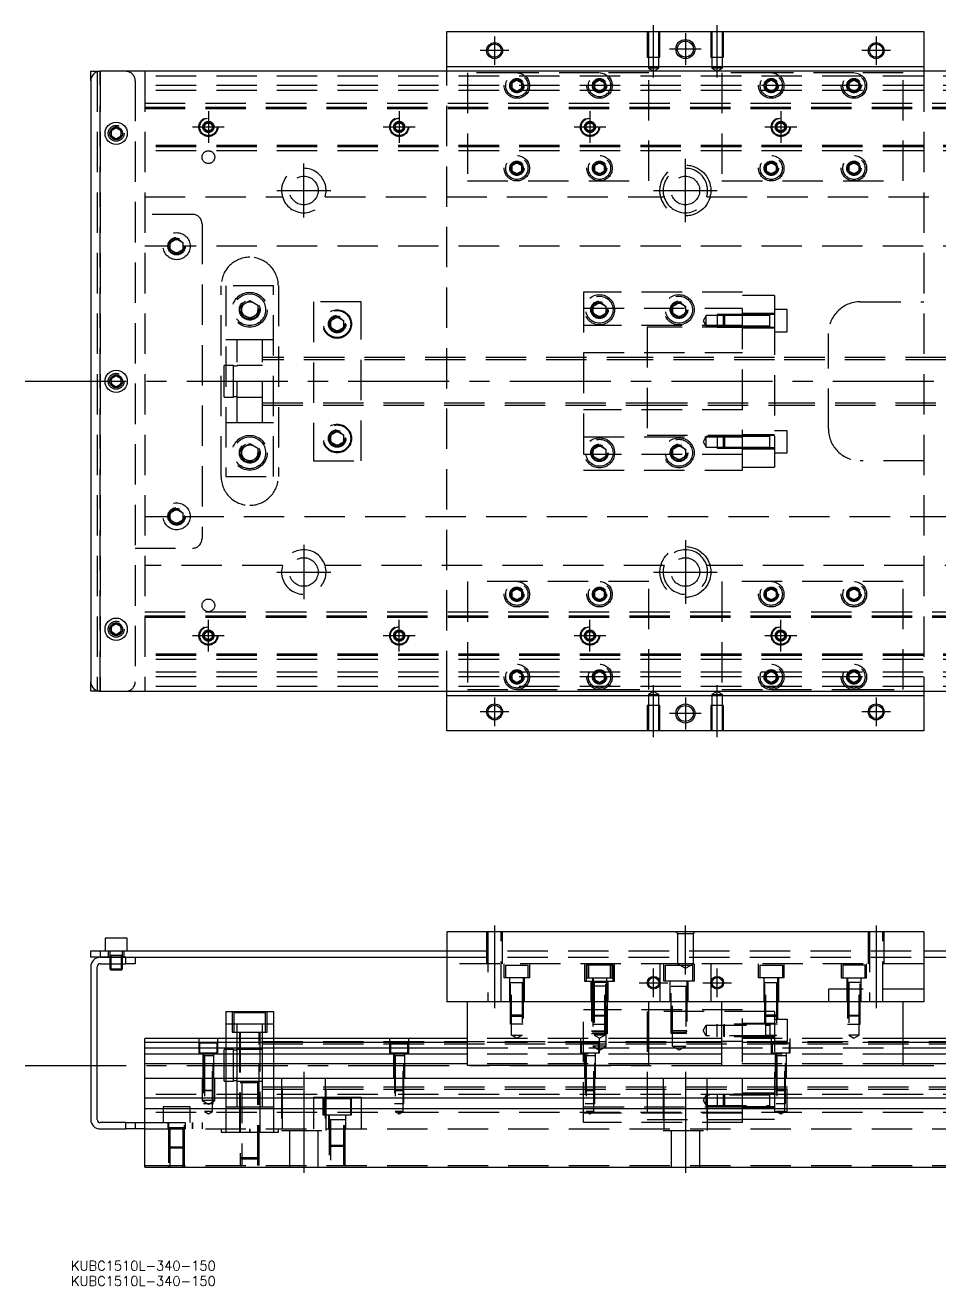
# Model space of a CAD drawing. Extents: x -21 to 543, y -285 to 112.
# Drawn here: x -20.6 to 267, y -284.5 to 112 of the extents above; entities that cross this region are included whole.
import ezdxf

# ---------------------------------------------------------------- set-up
doc = ezdxf.new("R2010")
doc.units = 0
doc.linetypes.add('CENTER', pattern=[50.8, 31.75, -6.35, 6.35, -6.35])
doc.linetypes.add('DASHED', pattern=[19.05, 12.7, -6.35])
doc.layers.get('0').update_dxf_attribs({"linetype": 'CONTINUOUS'})
doc.layers.add('CENTER', color=1, linetype='CENTER')
doc.styles.get("Standard").update_dxf_attribs({"font": 'txt.shx', "height": 3, "bigfont": 'bigfont.shx'})

# ---------------------------------------------------------------- blocks, each defined once
blk = doc.blocks.new('*U2')
at = {"color": 7, "linetype": 'CONTINUOUS'}
blk.add_text('KUBC1510L-340-150', height=3, dxfattribs=at).set_placement((-6.21, -279.72))
blk = doc.blocks.new('*U3')
at = {"color": 7, "linetype": 'CONTINUOUS'}
blk.add_text('KUBC1510L-340-150', height=3, dxfattribs=at).set_placement((-6.21, -284.53))

msp = doc.modelspace()

# ---------------------------------------------------------------- linework, layer by layer
at = {"color": 7, "linetype": 'CONTINUOUS'}
for p, q in [((112, 110), (262, 110)), ((112, 99), (112, 110)), ((262, 110), (262, 99)), ((0, 94.5), (0, 97.5)), ((0, 97.5), (3, 97.5)), ((371, 97.5), (3, 97.5)), ((112, 99), (262, 99)), ((112, 97.5), (112, 99)), ((262, 99), (262, 97.5)), ((0, 94.5), (0, -94.5)), ((6.5, 78.866026), (8, 79.73205)), ((8, 79.73205), (9.5, 78.866026)), ((6.5, 77.133974), (6.5, 78.866026)), ((8, 76.26795), (6.5, 77.133974)), ((9.5, 77.133974), (8, 76.26795)), ((9.5, 78.866026), (9.5, 77.133974)), ((6.5, 0.866026), (8, 1.73205)), ((6.5, -0.866026), (6.5, 0.866026)), ((8, 1.73205), (9.5, 0.866026)), ((9.5, 0.866026), (9.5, -0.866026)), ((8, -1.73205), (6.5, -0.866026)), ((9.5, -0.866026), (8, -1.73205)), ((6.5, -77.133974), (8, -76.26795)), ((6.5, -78.866026), (6.5, -77.133974)), ((8, -79.73205), (6.5, -78.866026)), ((8, -76.26795), (9.5, -77.133974)), ((9.5, -78.866026), (8, -79.73205)), ((9.5, -77.133974), (9.5, -78.866026)), ((0, -97.5), (0, -94.5)), ((3, -97.5), (0, -97.5)), ((3, -97.5), (371, -97.5)), ((112, -99), (112, -97.5)), ((112, -110), (112, -99)), ((262, -99), (112, -99)), ((262, -97.5), (262, -99)), ((262, -99), (262, -110)), ((262, -110), (112, -110)), ((112, -173.2), (112, -195.2)), ((262, -173.2), (112, -173.2)), ((262, -173.2), (262, -195.2)), ((11.5, -175.2), (4.5, -175.2)), ((4.5, -175.2), (4.5, -179.2)), ((11.5, -179.2), (11.5, -175.2)), ((0, -181.2), (0, -179.2)), ((0, -179.2), (3, -179.2)), ((3, -181.2), (0, -181.2)), ((3, -179.2), (3, -181.2)), ((3, -179.2), (112, -179.2)), ((3, -181.2), (11, -181.2)), ((11, -181.2), (3, -181.2)), ((11, -181.2), (112, -181.2)), ((11, -183.2), (11, -181.2)), ((14, -181.2), (14, -183.2)), ((262, -179.2), (371, -179.2)), ((262, -181.2), (363, -181.2)), ((0, -184.2), (0, -232.2)), ((2, -232.2), (2, -184.2)), ((3, -183.2), (11, -183.2)), ((6, -183.2), (6, -184.85)), ((6, -184.85), (10, -184.85)), ((6, -184.85), (6.35, -185.2)), ((6.35, -183.2), (6.35, -185.2)), ((9.65, -185.2), (6.35, -185.2)), ((9.65, -185.2), (9.65, -183.2)), ((9.65, -185.2), (10, -184.85)), ((10, -184.85), (10, -183.2)), ((14, -183.2), (11, -183.2)), ((42.5, -198.2), (57.5, -198.2)), ((42.5, -198.2), (42.5, -206.7)), ((57.5, -198.2), (57.5, -206.7)), ((262, -195.2), (112, -195.2)), ((118.5, -215.2), (118.5, -195.2)), ((175.5, -215.2), (175.5, -195.2)), ((198.5, -215.2), (198.5, -195.2)), ((255.5, -215.2), (255.5, -195.2)), ((118.5, -206.7), (17, -206.7)), ((17, -247.2), (17, -206.7)), ((118.5, -207.952272), (17, -207.952272)), ((17, -209.72668), (118.5, -209.72668)), ((198.5, -206.7), (175.5, -206.7)), ((198.5, -207.952272), (175.5, -207.952272)), ((175.5, -209.72668), (198.5, -209.72668)), ((357, -206.7), (255.5, -206.7)), ((357, -207.952272), (255.5, -207.952272)), ((255.5, -209.72668), (357, -209.72668)), ((118.5, -211.623076), (17, -211.623076)), ((198.5, -211.623076), (175.5, -211.623076)), ((357, -211.623076), (255.5, -211.623076)), ((118.5, -214.677372), (17, -214.677372)), ((175.5, -215.2), (118.5, -215.2)), ((198.5, -214.677372), (175.5, -214.677372)), ((198.5, -215.2), (255.5, -215.2)), ((357, -214.677372), (255.5, -214.677372)), ((17, -219.2), (357, -219.2)), ((53.000006, -220.7), (46.999994, -220.7)), ((53.000006, -220.7), (46.999994, -220.7)), ((357, -225.5), (17, -225.5)), ((357, -228.9), (17, -228.9)), ((11, -233.2), (3, -233.2)), ((11, -235.2), (11, -233.2)), ((11, -233.2), (14, -233.2)), ((14, -233.2), (14, -235.2)), ((14, -233.2), (17, -233.2)), ((3, -235.2), (11, -235.2)), ((14, -235.2), (11, -235.2)), ((17, -235.2), (14, -235.2)), ((17, -247.2), (357, -247.2))]:
    msp.add_line(p, q, dxfattribs=at)
at = {"color": 3, "linetype": 'DASHED'}
for p, q in [((175.000006, 110), (175.000006, 102)), ((175.35, 110), (175.35, 102)), ((178.65, 102), (178.65, 110)), ((178.999994, 102), (178.999994, 110)), ((195.000006, 110), (195.000006, 102)), ((195.35, 110), (195.35, 102)), ((198.65, 102), (198.65, 110)), ((198.999994, 102), (198.999994, 110)), ((175.000006, 102), (178.999994, 102)), ((175.35, 102), (175.35, 98.5)), ((178.65, 98.5), (178.65, 102)), ((195.000006, 102), (198.999994, 102)), ((195.35, 102), (195.35, 98.5)), ((198.65, 98.5), (198.65, 102)), ((2, 97.5), (2, -97.5)), ((3, 97.5), (3, -97.5)), ((3, -97.5), (3, 97.5)), ((3, -97.5), (3, 97.5)), ((3, 97.5), (3, -97.5)), ((17, 97.5), (17, -97.5)), ((357, 96), (17, 96)), ((112, -97.5), (112, 97.5)), ((134, 97), (118.5, 97)), ((118.5, 97), (118.5, 63)), ((160, 97), (134, 97)), ((175.5, 97), (160, 97)), ((177, 98.5), (175.35, 98.5)), ((175.35, 98.5), (177, 97.547372)), ((175.5, 63), (175.5, 97)), ((178.65, 98.5), (177, 98.5)), ((177, 97.547372), (178.65, 98.5)), ((197, 98.5), (195.35, 98.5)), ((195.35, 98.5), (197, 97.547372)), ((198.65, 98.5), (197, 98.5)), ((197, 97.547372), (198.65, 98.5)), ((214, 97), (198.5, 97)), ((198.5, 97), (198.5, 63)), ((240, 97), (214, 97)), ((255.5, 97), (240, 97)), ((255.5, 63), (255.5, 97)), ((262, 97.5), (262, -97.5)), ((14, 94.5), (14, -94.5)), ((357, 93), (17, 93)), ((357, 91.5), (17, 91.5)), ((132.5, 93.866026), (134, 94.73205)), ((132.5, 92.133974), (132.5, 93.866026)), ((134, 91.26795), (132.5, 92.133974)), ((134, 94.73205), (135.5, 93.866026)), ((135.5, 92.133974), (134, 91.26795)), ((135.5, 93.866026), (135.5, 92.133974)), ((135.973226, 93.326156), (136, 93)), ((158.5, 93.866026), (160, 94.73205)), ((158.5, 92.133974), (158.5, 93.866026)), ((160, 91.26795), (158.5, 92.133974)), ((160, 94.73205), (161.5, 93.866026)), ((161.5, 92.133974), (160, 91.26795)), ((161.5, 93.866026), (161.5, 92.133974)), ((161.973226, 93.326156), (162, 93)), ((212.5, 93.866026), (214, 94.73205)), ((212.5, 92.133974), (212.5, 93.866026)), ((214, 91.26795), (212.5, 92.133974)), ((214, 94.73205), (215.5, 93.866026)), ((215.5, 92.133974), (214, 91.26795)), ((215.5, 93.866026), (215.5, 92.133974)), ((215.973226, 93.326156), (216, 93)), ((238, 93), (238.030168, 93.346066)), ((238.5, 93.866026), (240, 94.73205)), ((238.5, 92.133974), (238.5, 93.866026)), ((240, 91.26795), (238.5, 92.133974)), ((240, 94.73205), (241.5, 93.866026)), ((241.5, 92.133974), (240, 91.26795)), ((241.5, 93.866026), (241.5, 92.133974)), ((17, 87.5), (357, 87.5)), ((17, 86.247728), (357, 86.247728)), ((17, 86.1147), (357, 86.1147)), ((17, 86.1), (357, 86.1)), ((17, 85.8), (357, 85.8)), ((35.5, 80), (35.516134, 80.21941)), ((35.75, 80.721688), (37, 81.443376)), ((35.75, 79.278312), (35.75, 80.721688)), ((37, 81.443376), (38.25, 80.721688)), ((38.25, 80.721688), (38.25, 79.278312)), ((95.5, 80), (95.516134, 80.21941)), ((95.75, 80.721688), (97, 81.443376)), ((95.75, 79.278312), (95.75, 80.721688)), ((97, 81.443376), (98.25, 80.721688)), ((98.25, 80.721688), (98.25, 79.278312)), ((155.5, 80), (155.516134, 80.21941)), ((155.75, 80.721688), (157, 81.443376)), ((155.75, 79.278312), (155.75, 80.721688)), ((157, 81.443376), (158.25, 80.721688)), ((158.25, 80.721688), (158.25, 79.278312)), ((215.5, 80), (215.52041, 80.24661)), ((215.75, 80.721688), (217, 81.443376)), ((215.75, 79.278312), (215.75, 80.721688)), ((217, 81.443376), (218.25, 80.721688)), ((218.25, 80.721688), (218.25, 79.278312)), ((6, 78), (6.030168, 78.346066)), ((37, 78.556624), (35.75, 79.278312)), ((38.25, 79.278312), (37, 78.556624)), ((97, 78.556624), (95.75, 79.278312)), ((98.25, 79.278312), (97, 78.556624)), ((157, 78.556624), (155.75, 79.278312)), ((158.25, 79.278312), (157, 78.556624)), ((217, 78.556624), (215.75, 79.278312)), ((218.25, 79.278312), (217, 78.556624)), ((357, 74.2), (17, 74.2)), ((357, 73.9), (17, 73.9)), ((357, 73.8853), (17, 73.8853)), ((357, 73.752272), (17, 73.752272)), ((357, 72.5), (17, 72.5)), ((132.5, 67.866026), (134, 68.73205)), ((132.5, 66.133974), (132.5, 67.866026)), ((134, 68.73205), (135.5, 67.866026)), ((135.5, 67.866026), (135.5, 66.133974)), ((158.5, 67.866026), (160, 68.73205)), ((158.5, 66.133974), (158.5, 67.866026)), ((160, 68.73205), (161.5, 67.866026)), ((161.5, 67.866026), (161.5, 66.133974)), ((212.5, 67.866026), (214, 68.73205)), ((212.5, 66.133974), (212.5, 67.866026)), ((214, 68.73205), (215.5, 67.866026)), ((215.5, 67.866026), (215.5, 66.133974)), ((238.5, 67.866026), (240, 68.73205)), ((238.5, 66.133974), (238.5, 67.866026)), ((240, 68.73205), (241.5, 67.866026)), ((241.5, 67.866026), (241.5, 66.133974)), ((132, 67), (132.030168, 67.346066)), ((134, 65.26795), (132.5, 66.133974)), ((135.5, 66.133974), (134, 65.26795)), ((158, 67), (158.023172, 67.30356)), ((160, 65.26795), (158.5, 66.133974)), ((161.5, 66.133974), (160, 65.26795)), ((214, 65.26795), (212.5, 66.133974)), ((215.5, 66.133974), (214, 65.26795)), ((215.973226, 67.326156), (216, 67)), ((238, 67), (238.030168, 67.346066)), ((240, 65.26795), (238.5, 66.133974)), ((241.5, 66.133974), (240, 65.26795)), ((118.5, 63), (175.5, 63)), ((198.5, 63), (255.5, 63)), ((17, 58), (60.291796, 58)), ((73.708204, 58), (180.291796, 58)), ((193.708204, 58), (300.291796, 58)), ((32, 52.5), (14, 52.5)), ((35, 49.5), (35, -49.5)), ((25, 43.6547), (27, 44.809402)), ((25, 41.3453), (25, 43.6547)), ((27, 44.809402), (29, 43.6547)), ((29, 43.6547), (29, 41.3453)), ((24.9, 42.5), (17, 42.5)), ((24.5, 42.5), (24.534018, 42.911016)), ((27, 40.190598), (25, 41.3453)), ((29, 41.3453), (27, 40.190598)), ((357, 42.5), (29.1, 42.5)), ((41, -30), (41, 30)), ((42.5, 30), (42.5, -30)), ((57.5, 30), (42.5, 30)), ((57.5, -30), (57.5, 30)), ((59, 30), (59, -30)), ((155, 28), (155, -28)), ((205, 28), (155, 28)), ((205, -28), (205, 28)), ((47.5, 23.943376), (50, 25.386752)), ((47.5, 21.056624), (47.5, 23.943376)), ((50, 25.386752), (52.5, 23.943376)), ((52.5, 23.943376), (52.5, 21.056624)), ((85, 25), (70, 25)), ((70, 25), (70, -25)), ((85, -25), (85, 25)), ((158, 23.6547), (160, 24.809402)), ((160, 24.809402), (162, 23.6547)), ((183, 23.6547), (185, 24.809402)), ((185, 24.809402), (187, 23.6547)), ((215, 27), (205, 27)), ((215, 27), (215, 20.976176)), ((242, 25), (262, 25)), ((50, 19.613248), (47.5, 21.056624)), ((52.5, 21.056624), (50, 19.613248)), ((52.977798, 22.864306), (53, 22.5)), ((75.5, 19.1547), (77.5, 20.309402)), ((77.5, 20.309402), (79.5, 19.1547)), ((155, 23), (205, 23)), ((158, 21.3453), (158, 23.6547)), ((160, 20.190598), (158, 21.3453)), ((162, 21.3453), (160, 20.190598)), ((162, 23.6547), (162, 21.3453)), ((162.483582, 22.786038), (162.5, 22.5)), ((182.5, 22.5), (182.52689, 22.865682)), ((183, 21.3453), (183, 23.6547)), ((185, 20.190598), (183, 21.3453)), ((187, 21.3453), (185, 20.190598)), ((187, 23.6547), (187, 21.3453)), ((193.5, 20.702558), (192.547372, 19.052558)), ((193.5, 17.402558), (193.5, 20.702558)), ((197, 20.702558), (193.5, 20.702558)), ((197, 21.052554), (197, 17.052564)), ((199.35, 21.052554), (197, 21.052554)), ((199, 20.702558), (197, 20.702558)), ((199.35, 21.052558), (199, 20.702558)), ((199, 17.402558), (199, 20.702558)), ((205, 20.702558), (199, 20.702558)), ((205, 20.702558), (199, 20.702558)), ((199.35, 21.052558), (199.35, 17.052558)), ((205, 21.052556), (199.35, 21.052558)), ((205, 21.052554), (199.35, 21.052554)), ((215, 21.302558), (205, 21.302558)), ((213.605, 21.052558), (205, 21.052556)), ((215, 20.976176), (205, 20.976176)), ((213.6, 20.702558), (205, 20.702558)), ((215, 21.052558), (213.595, 21.052558)), ((213.6, 17.05324), (213.6, 21.052564)), ((213.6, 20.836098), (213.6, 21.052558)), ((213.6, 21.052558), (213.6, 20.835892)), ((219, 22.552558), (215, 22.552558)), ((215, 20.976176), (215, -20.976176)), ((219, 15.552558), (219, 22.552558)), ((75.5, 16.8453), (75.5, 19.1547)), ((77.5, 15.690598), (75.5, 16.8453)), ((79.5, 16.8453), (77.5, 15.690598)), ((79.5, 19.1547), (79.5, 16.8453)), ((79.983582, 18.286038), (80, 18)), ((205, 17.5), (155, 17.5)), ((175, 17), (175, -17)), ((205, 17), (175, 17)), ((192.547372, 19.052558), (193.5, 17.402558)), ((193.5, 17.402558), (197, 17.402558)), ((197, 17.402558), (199, 17.402558)), ((197, 17.052564), (199.35, 17.052564)), ((199, 17.402558), (205, 17.402558)), ((199, 17.402558), (199.35, 17.052558)), ((199, 17.402558), (205, 17.402558)), ((199.35, 17.052564), (205, 17.052564)), ((199.35, 17.052558), (205, 17.052562)), ((205, 17.402558), (213.6, 17.402558)), ((205, 17.052562), (213.605, 17.052558)), ((205, 16.802558), (215, 16.802558)), ((213.595, 17.052558), (215, 17.052558)), ((213.6, 17.269268), (213.6, 17.052558)), ((213.6, 17.052558), (213.6, 17.26902)), ((213.6, 17.052554), (213.6, 17.05324)), ((46, 13), (42.5, 13)), ((46, -13), (46, 13)), ((54, 13), (46, 13)), ((54, 13), (46, 13)), ((54, -13), (54, 13)), ((57.5, 13), (54, 13)), ((215, 15.552558), (219, 15.552558)), ((232, -15), (232, 15)), ((155, 9), (205, 9)), ((42, -5), (42, 5)), ((44.85, 5), (42, 5)), ((44.85, -5), (44.85, 5)), ((46, 4.8), (44.85, 4.8)), ((54, 5), (46, 5)), ((54, 5), (46, 5)), ((175, 7.5), (54, 7.5)), ((175, 6.75), (54, 6.75)), ((215, 7.5), (175, 7.5)), ((215, 7.499994), (175, 7.499994)), ((215, 6.75), (175, 6.75)), ((215, 6.75), (175, 6.75)), ((307.005, 7.5), (215, 7.5)), ((307, 6.75), (215, 6.75)), ((9.973226, 0.326156), (10, 0)), ((42, -5), (44.85, -5)), ((44.85, -4.8), (46, -4.8)), ((46, -5), (54, -5)), ((46, -5), (54, -5)), ((54, -6.75), (175, -6.75)), ((54, -7.5), (175, -7.5)), ((175, -6.75), (215, -6.75)), ((175, -6.75), (215, -6.75)), ((175, -7.499994), (215, -7.499994)), ((175, -7.5), (215, -7.5)), ((215, -6.75), (307, -6.75)), ((215, -7.5), (307.005, -7.5)), ((205, -9), (155, -9)), ((42.5, -13), (46, -13)), ((46, -13), (54, -13)), ((46, -13), (54, -13)), ((54, -13), (57.5, -13)), ((75.5, -16.8453), (77.5, -15.690598)), ((77.5, -15.690598), (79.5, -16.8453)), ((219, -15.552558), (215, -15.552558)), ((219, -22.552558), (219, -15.552558)), ((47.5, -21.056624), (50, -19.613248)), ((50, -19.613248), (52.5, -21.056624)), ((75.5, -19.1547), (75.5, -16.8453)), ((77.5, -20.309402), (75.5, -19.1547)), ((79.5, -19.1547), (77.5, -20.309402)), ((79.5, -16.8453), (79.5, -19.1547)), ((79.983582, -17.713962), (80, -18)), ((155, -17.5), (205, -17.5)), ((175, -17), (205, -17)), ((193.5, -17.402558), (192.547372, -19.052558)), ((192.547372, -19.052558), (193.5, -20.702558)), ((193.5, -20.702558), (193.5, -17.402558)), ((197, -17.402558), (193.5, -17.402558)), ((197, -17.052564), (197, -21.052554)), ((199.35, -17.052564), (197, -17.052564)), ((199, -17.402558), (197, -17.402558)), ((199.35, -17.052558), (199, -17.402558)), ((199, -20.702558), (199, -17.402558)), ((205, -17.402558), (199, -17.402558)), ((205, -17.402558), (199, -17.402558)), ((199.35, -17.052558), (199.35, -21.052558)), ((205, -17.052562), (199.35, -17.052558)), ((205, -17.052564), (199.35, -17.052564)), ((215, -16.802558), (205, -16.802558)), ((213.605, -17.052558), (205, -17.052562)), ((213.6, -17.402558), (205, -17.402558)), ((215, -17.052558), (213.595, -17.052558)), ((213.6, -21.051878), (213.6, -17.052554)), ((213.6, -17.26902), (213.6, -17.052558)), ((213.6, -17.052558), (213.6, -17.269226)), ((213.6, -20.836098), (213.6, -17.26902)), ((47.5, -23.943376), (47.5, -21.056624)), ((52.5, -21.056624), (52.5, -23.943376)), ((52.977798, -22.135694), (53, -22.5)), ((205, -23), (155, -23)), ((157.5, -22.5), (157.534018, -22.088984)), ((158, -21.3453), (160, -20.190598)), ((158, -23.6547), (158, -21.3453)), ((160, -24.809402), (158, -23.6547)), ((160, -20.190598), (162, -21.3453)), ((162, -23.6547), (160, -24.809402)), ((162, -21.3453), (162, -23.6547)), ((182.5, -22.5), (182.52689, -22.134318)), ((183, -21.3453), (185, -20.190598)), ((183, -23.6547), (183, -21.3453)), ((185, -24.809402), (183, -23.6547)), ((185, -20.190598), (187, -21.3453)), ((187, -23.6547), (185, -24.809402)), ((187, -21.3453), (187, -23.6547)), ((193.5, -20.702558), (197, -20.702558)), ((197, -20.702558), (199, -20.702558)), ((197, -21.052554), (199.35, -21.052554)), ((199, -20.702558), (205, -20.702558)), ((199, -20.702558), (199.35, -21.052558)), ((199, -20.702558), (205, -20.702558)), ((199.35, -21.052554), (205, -21.052554)), ((199.35, -21.052558), (205, -21.052556)), ((205, -20.702558), (213.6, -20.702558)), ((215, -20.976176), (205, -20.976176)), ((205, -21.052556), (213.605, -21.052558)), ((205, -21.302558), (215, -21.302558)), ((213.595, -21.052558), (215, -21.052558)), ((213.6, -20.83585), (213.6, -21.052558)), ((213.6, -21.052558), (213.6, -20.836098)), ((213.6, -21.052564), (213.6, -21.051878)), ((215, -20.976176), (215, -27)), ((215, -22.552558), (219, -22.552558)), ((50, -25.386752), (47.5, -23.943376)), ((52.5, -23.943376), (50, -25.386752)), ((70, -25), (85, -25)), ((205, -27), (215, -27)), ((262, -25), (242, -25)), ((42.5, -30), (57.5, -30)), ((155, -28), (205, -28)), ((17, -42.5), (24.9, -42.5)), ((25, -41.3453), (27, -40.190598)), ((25, -43.6547), (25, -41.3453)), ((27, -40.190598), (29, -41.3453)), ((29, -41.3453), (29, -43.6547)), ((29.1, -42.5), (357, -42.5)), ((29.483582, -42.213962), (29.5, -42.5)), ((27, -44.809402), (25, -43.6547)), ((29, -43.6547), (27, -44.809402)), ((14, -52.5), (32, -52.5)), ((60.291796, -58), (17, -58)), ((180.291796, -58), (73.708204, -58)), ((300.291796, -58), (193.708204, -58)), ((118.5, -63), (118.5, -97)), ((175.5, -63), (118.5, -63)), ((175.5, -97), (175.5, -63)), ((255.5, -63), (198.5, -63)), ((198.5, -63), (198.5, -97)), ((255.5, -97), (255.5, -63)), ((132, -67), (132.030168, -66.653934)), ((132.5, -66.133974), (134, -65.26795)), ((132.5, -67.866026), (132.5, -66.133974)), ((134, -65.26795), (135.5, -66.133974)), ((135.5, -66.133974), (135.5, -67.866026)), ((158, -67), (158.023172, -66.69644)), ((158.5, -66.133974), (160, -65.26795)), ((158.5, -67.866026), (158.5, -66.133974)), ((160, -65.26795), (161.5, -66.133974)), ((161.5, -66.133974), (161.5, -67.866026)), ((212, -67), (212.023172, -66.69644)), ((212.5, -66.133974), (214, -65.26795)), ((212.5, -67.866026), (212.5, -66.133974)), ((214, -65.26795), (215.5, -66.133974)), ((215.5, -66.133974), (215.5, -67.866026)), ((238.5, -66.133974), (240, -65.26795)), ((238.5, -67.866026), (238.5, -66.133974)), ((240, -65.26795), (241.5, -66.133974)), ((241.5, -66.133974), (241.5, -67.866026)), ((241.973226, -66.673844), (242, -67)), ((134, -68.73205), (132.5, -67.866026)), ((135.5, -67.866026), (134, -68.73205)), ((160, -68.73205), (158.5, -67.866026)), ((161.5, -67.866026), (160, -68.73205)), ((214, -68.73205), (212.5, -67.866026)), ((215.5, -67.866026), (214, -68.73205)), ((240, -68.73205), (238.5, -67.866026)), ((241.5, -67.866026), (240, -68.73205)), ((17, -72.5), (357, -72.5)), ((17, -73.752272), (357, -73.752272)), ((17, -73.8853), (357, -73.8853)), ((17, -73.9), (357, -73.9)), ((17, -74.2), (357, -74.2)), ((6, -78), (6.030168, -77.653934)), ((35.75, -79.278312), (37, -78.556624)), ((35.75, -80.721688), (35.75, -79.278312)), ((37, -78.556624), (38.25, -79.278312)), ((38.25, -79.278312), (38.25, -80.721688)), ((95.75, -79.278312), (97, -78.556624)), ((95.75, -80.721688), (95.75, -79.278312)), ((97, -78.556624), (98.25, -79.278312)), ((98.25, -79.278312), (98.25, -80.721688)), ((155.75, -79.278312), (157, -78.556624)), ((155.75, -80.721688), (155.75, -79.278312)), ((157, -78.556624), (158.25, -79.278312)), ((158.25, -79.278312), (158.25, -80.721688)), ((215.75, -79.278312), (217, -78.556624)), ((215.75, -80.721688), (215.75, -79.278312)), ((217, -78.556624), (218.25, -79.278312)), ((218.25, -79.278312), (218.25, -80.721688)), ((37, -81.443376), (35.75, -80.721688)), ((38.25, -80.721688), (37, -81.443376)), ((38.477374, -79.74045), (38.5, -80)), ((97, -81.443376), (95.75, -80.721688)), ((98.25, -80.721688), (97, -81.443376)), ((98.477374, -79.74045), (98.5, -80)), ((157, -81.443376), (155.75, -80.721688)), ((158.25, -80.721688), (157, -81.443376)), ((158.477374, -79.74045), (158.5, -80)), ((215.5, -80), (215.52041, -79.75339)), ((217, -81.443376), (215.75, -80.721688)), ((218.25, -80.721688), (217, -81.443376)), ((357, -85.8), (17, -85.8)), ((357, -86.1), (17, -86.1)), ((357, -86.1147), (17, -86.1147)), ((357, -86.247728), (17, -86.247728)), ((357, -87.5), (17, -87.5)), ((357, -91.5), (17, -91.5)), ((357, -93), (17, -93)), ((132, -93), (132.030168, -92.653934)), ((132.5, -92.133974), (134, -91.26795)), ((132.5, -93.866026), (132.5, -92.133974)), ((134, -94.73205), (132.5, -93.866026)), ((134, -91.26795), (135.5, -92.133974)), ((135.5, -93.866026), (134, -94.73205)), ((135.5, -92.133974), (135.5, -93.866026)), ((158.5, -92.133974), (160, -91.26795)), ((158.5, -93.866026), (158.5, -92.133974)), ((160, -94.73205), (158.5, -93.866026)), ((160, -91.26795), (161.5, -92.133974)), ((161.5, -93.866026), (160, -94.73205)), ((161.5, -92.133974), (161.5, -93.866026)), ((161.973226, -92.673844), (162, -93)), ((212, -93), (212.023172, -92.69644)), ((212.5, -92.133974), (214, -91.26795)), ((212.5, -93.866026), (212.5, -92.133974)), ((214, -94.73205), (212.5, -93.866026)), ((214, -91.26795), (215.5, -92.133974)), ((215.5, -93.866026), (214, -94.73205)), ((215.5, -92.133974), (215.5, -93.866026)), ((238.5, -92.133974), (240, -91.26795)), ((238.5, -93.866026), (238.5, -92.133974)), ((240, -94.73205), (238.5, -93.866026)), ((240, -91.26795), (241.5, -92.133974)), ((241.5, -93.866026), (240, -94.73205)), ((241.5, -92.133974), (241.5, -93.866026)), ((241.973226, -92.673844), (242, -93)), ((357, -96), (17, -96)), ((118.5, -97), (134, -97)), ((134, -97), (160, -97)), ((160, -97), (175.5, -97)), ((177, -97.547372), (175.35, -98.5)), ((175.35, -98.5), (177, -98.5)), ((175.35, -98.5), (175.35, -102)), ((178.65, -98.5), (177, -97.547372)), ((177, -98.5), (178.65, -98.5)), ((178.65, -102), (178.65, -98.5)), ((197, -97.547372), (195.35, -98.5)), ((195.35, -98.5), (197, -98.5)), ((195.35, -98.5), (195.35, -102)), ((198.65, -98.5), (197, -97.547372)), ((197, -98.5), (198.65, -98.5)), ((198.5, -97), (214, -97)), ((198.65, -102), (198.65, -98.5)), ((214, -97), (240, -97)), ((240, -97), (255.5, -97)), ((178.999994, -102), (175.000006, -102)), ((175.000006, -102), (175.000006, -110)), ((175.35, -102), (175.35, -110)), ((178.65, -110), (178.65, -102)), ((178.999994, -110), (178.999994, -102)), ((198.999994, -102), (195.000006, -102)), ((195.000006, -102), (195.000006, -110)), ((195.35, -102), (195.35, -110)), ((198.65, -110), (198.65, -102)), ((198.999994, -110), (198.999994, -102)), ((124.500006, -173.2), (124.500006, -183.2)), ((124.9, -173.2), (124.9, -195.2)), ((129.1, -195.2), (129.1, -173.2)), ((129.499994, -183.2), (129.499994, -173.2)), ((184.5, -173.7), (184, -173.2)), ((184.5, -173.7), (184.5, -183.2)), ((184.5, -173.7), (189.5, -173.7)), ((189.5, -173.7), (190, -173.2)), ((189.5, -183.2), (189.5, -173.7)), ((244.500006, -173.2), (244.500006, -183.2)), ((244.9, -173.2), (244.9, -195.2)), ((249.1, -195.2), (249.1, -173.2)), ((249.499994, -183.2), (249.499994, -173.2)), ((5.5, -179.2), (5.5, -181.2)), ((6, -179.2), (6, -183.2)), ((9.783332, -180.6), (6.216708, -180.6)), ((6.35, -180.6), (6.35, -183.2)), ((9.65, -183.2), (9.65, -180.6)), ((10, -183.2), (10, -179.2)), ((10.5, -181.2), (10.5, -179.2)), ((112, -179.2), (262, -179.2)), ((112, -181.2), (262, -181.2)), ((262, -183.2), (112, -183.2)), ((130, -187.7), (130, -183.2)), ((130.5, -183.7), (137.5, -183.7)), ((130.5, -187.7), (130.5, -183.7)), ((137.5, -183.7), (137.5, -187.7)), ((138, -183.2), (138, -187.7)), ((155.25, -183.2), (155.25, -188.7)), ((156.5, -183.7), (155.75, -183.7)), ((155.75, -183.7), (155.75, -188.7)), ((156, -183.2), (156, -187.7)), ((163.5, -183.7), (156.5, -183.7)), ((156.5, -183.7), (156.5, -187.7)), ((163.5, -183.7), (156.5, -183.7)), ((163.5, -187.7), (163.5, -183.7)), ((164.25, -183.7), (163.5, -183.7)), ((164, -187.7), (164, -183.2)), ((164.25, -188.7), (164.25, -183.7)), ((164.75, -188.7), (164.75, -183.2)), ((179, -183.2), (179, -195.2)), ((180.25, -188.7), (180.25, -183.2)), ((180.75, -183.7), (181.5, -183.7)), ((180.75, -188.7), (180.75, -183.7)), ((181.5, -183.7), (188.5, -183.7)), ((189.5, -183.2), (184.5, -183.2)), ((184.5, -183.2), (187, -184.643376)), ((187, -184.643376), (189.5, -183.2)), ((188.5, -183.7), (189.25, -183.7)), ((189.25, -183.7), (189.25, -188.7)), ((189.75, -183.2), (189.75, -188.7)), ((195, -183.2), (195, -195.2)), ((210, -187.7), (210, -183.2)), ((210.5, -183.7), (217.5, -183.7)), ((210.5, -187.7), (210.5, -183.7)), ((217.5, -183.7), (217.5, -187.7)), ((218, -183.2), (218, -187.7)), ((236, -183.2), (236, -187.7)), ((243.5, -183.7), (236.5, -183.7)), ((236.5, -183.7), (236.5, -187.7)), ((243.5, -187.7), (243.5, -183.7)), ((244, -187.7), (244, -183.2)), ((138, -187.7), (130, -187.7)), ((131.75, -195.2), (131.75, -187.7)), ((132.000006, -202.2), (131.999986, -187.7)), ((131.999994, -189.1), (136.000006, -189.1)), ((132.35, -205.7), (132.35, -189.1)), ((135.65, -189.1), (135.65, -205.7)), ((136.000014, -187.7), (135.999994, -202.2)), ((136.25, -187.7), (136.25, -195.2)), ((155.25, -188.7), (164.75, -188.7)), ((156, -187.7), (164, -187.7)), ((157.25, -188.7), (157.25, -195.2)), ((162.500006, -190.3), (157.499994, -190.3)), ((157.500006, -188.7), (157.500006, -205.2)), ((157.75, -187.7), (157.75, -195.2)), ((157.9, -190.3), (157.9, -209.2)), ((157.999986, -187.7), (158.000006, -202.2)), ((162.000006, -189.1), (157.999994, -189.1)), ((158.35, -189.1), (158.35, -205.7)), ((161.65, -205.7), (161.65, -189.1)), ((161.999994, -202.2), (162.000014, -187.7)), ((162.1, -209.2), (162.1, -190.3)), ((162.25, -195.2), (162.25, -187.7)), ((162.499994, -205.2), (162.499994, -188.7)), ((162.75, -195.2), (162.75, -188.7)), ((189.75, -188.7), (180.25, -188.7)), ((182.25, -195.2), (182.25, -188.7)), ((182.499994, -190.3), (187.500006, -190.3)), ((182.500006, -205.2), (182.500006, -188.7)), ((182.9, -209.2), (182.9, -190.3)), ((187.1, -190.3), (187.1, -209.2)), ((187.499994, -188.7), (187.499994, -205.2)), ((187.75, -188.7), (187.75, -195.2)), ((218, -187.7), (210, -187.7)), ((211.75, -195.2), (211.75, -187.7)), ((212.000006, -202.2), (211.999986, -187.7)), ((211.999994, -189.1), (216.000006, -189.1)), ((212.35, -205.7), (212.35, -189.1)), ((215.65, -189.1), (215.65, -205.7)), ((216.000014, -187.7), (215.999994, -202.2)), ((216.25, -187.7), (216.25, -195.2)), ((236, -187.7), (244, -187.7)), ((237.75, -187.7), (237.75, -195.2)), ((237.999986, -187.7), (238.000006, -202.2)), ((242.000006, -189.1), (237.999994, -189.1)), ((238.35, -189.1), (238.35, -205.7)), ((241.65, -205.7), (241.65, -189.1)), ((241.999994, -202.2), (242.000014, -187.7)), ((242.25, -195.2), (242.25, -187.7)), ((232, -191.2), (232, -195.2)), ((262, -191.2), (232, -191.2)), ((44.5, -198.2), (44.5, -204.7)), ((55.5, -204.7), (55.5, -198.2)), ((155, -233.2), (155, -195.2)), ((205, -197.7), (155, -197.7)), ((212, -198.2), (175, -198.2)), ((175, -198.2), (175, -232.2)), ((205, -233.2), (205, -195.2)), ((205, -232.2), (205, -198.2)), ((212.35, -198.2), (212, -198.2)), ((215, -198.2), (212.35, -198.2)), ((215, -198.2), (215, -232.2)), ((46, -202.2), (42.5, -202.2)), ((55, -198.7), (45, -198.7)), ((45, -198.7), (45, -204.7)), ((46, -204.7), (46, -202.2)), ((54, -202.2), (46, -202.2)), ((54, -204.7), (54, -202.2)), ((57.5, -202.2), (54, -202.2)), ((55, -204.7), (55, -198.7)), ((136, -199.35), (132, -199.35)), ((132.35, -199.7), (132, -199.35)), ((135.999994, -202.2), (132.000006, -202.2)), ((132.35, -199.7), (135.65, -199.7)), ((136, -199.35), (135.65, -199.7)), ((158, -199.35), (162, -199.35)), ((158, -199.35), (158.35, -199.7)), ((158.000006, -202.2), (161.999994, -202.2)), ((161.65, -199.7), (158.35, -199.7)), ((161.65, -199.7), (162, -199.35)), ((215, -202.199975), (197, -202.200006)), ((197, -206.199994), (197, -202.200006)), ((199, -202.55), (199.35, -202.2)), ((199.35, -204.9), (199.35, -202.2)), ((205, -201.95), (215, -201.95)), ((216, -199.35), (212, -199.35)), ((212.35, -199.7), (212, -199.35)), ((215.999994, -202.2), (212.000006, -202.2)), ((212.35, -199.7), (215.65, -199.7)), ((213.6, -202.199994), (213.6, -206.200006)), ((215, -200.7), (219, -200.7)), ((216, -199.35), (215.65, -199.7)), ((219, -200.7), (219, -207.7)), ((238, -199.35), (242, -199.35)), ((238, -199.35), (238.35, -199.7)), ((238.000006, -202.2), (241.999994, -202.2)), ((241.65, -199.7), (238.35, -199.7)), ((241.65, -199.7), (242, -199.35)), ((44.5, -204.7), (55.5, -204.7)), ((46, -206.7), (46, -204.7)), ((46.75, -204.7), (46.75, -236.2)), ((46.999939, -204.7), (47.000006, -246.7)), ((52.999994, -246.7), (53.000061, -204.7)), ((53.25, -236.2), (53.25, -204.7)), ((54, -206.7), (54, -204.7)), ((132.35, -205.7), (135.65, -205.7)), ((134, -206.652628), (132.35, -205.7)), ((135.65, -205.7), (134, -206.652628)), ((157.5, -204.3), (162.5, -204.3)), ((157.5, -204.3), (157.9, -204.7)), ((157.500006, -205.2), (162.499994, -205.2)), ((162.1, -204.7), (157.9, -204.7)), ((161.65, -205.7), (158.35, -205.7)), ((158.35, -205.7), (160, -206.652628)), ((160, -206.652628), (161.65, -205.7)), ((162.1, -204.7), (162.5, -204.3)), ((187.5, -204.3), (182.5, -204.3)), ((182.9, -204.7), (182.5, -204.3)), ((187.499994, -205.2), (182.500006, -205.2)), ((182.9, -204.7), (187.1, -204.7)), ((187.5, -204.3), (187.1, -204.7)), ((192.547372, -204.2), (193.5, -202.55)), ((193.5, -205.85), (192.547372, -204.2)), ((193.5, -202.55), (193.5, -205.85)), ((193.5, -202.55), (213.6, -202.55)), ((213.6, -205.85), (193.5, -205.85)), ((199, -202.55), (199, -204.9)), ((199, -204.9), (199, -205.85)), ((199.35, -206.2), (199, -205.85)), ((199.35, -206.2), (199.35, -204.9)), ((212.35, -205.7), (215.65, -205.7)), ((214, -206.652628), (212.35, -205.7)), ((215.65, -205.7), (214, -206.652628)), ((241.65, -205.7), (238.35, -205.7)), ((238.35, -205.7), (240, -206.652628)), ((240, -206.652628), (241.65, -205.7)), ((34, -206.7), (34, -211.2)), ((39.75, -208.2), (34.25, -208.2)), ((34.25, -208.2), (34.25, -211.2)), ((39.75, -211.2), (39.75, -208.2)), ((40, -211.2), (40, -206.7)), ((42.5, -206.7), (42.5, -219.2)), ((46, -215.2), (46, -206.7)), ((54, -215.2), (54, -206.7)), ((54, -207.699332), (307.005, -207.699332)), ((54, -208.449332), (307, -208.449332)), ((57.5, -206.7), (57.5, -219.2)), ((94, -206.7), (94, -211.2)), ((99.75, -208.2), (94.25, -208.2)), ((94.25, -208.2), (94.25, -211.2)), ((99.75, -211.2), (99.75, -208.2)), ((100, -211.2), (100, -206.7)), ((175.5, -206.7), (118.5, -206.7)), ((175.5, -207.952272), (118.5, -207.952272)), ((118.5, -209.72668), (175.5, -209.72668)), ((154, -206.7), (154, -211.2)), ((159.75, -208.2), (154.25, -208.2)), ((154.25, -208.2), (154.25, -211.2)), ((162.1, -209.2), (157.9, -209.2)), ((157.9, -209.2), (160, -210.412436)), ((159.75, -211.2), (159.75, -208.2)), ((160, -211.2), (160, -206.7)), ((160, -210.412436), (162.1, -209.2)), ((182.9, -209.2), (187.1, -209.2)), ((185, -210.412436), (182.9, -209.2)), ((187.1, -209.2), (185, -210.412436)), ((215, -206.200025), (197, -206.199994)), ((255.5, -206.7), (198.5, -206.7)), ((205, -207.700006), (198.5, -207.700006)), ((255.5, -207.952272), (198.5, -207.952272)), ((198.5, -209.72668), (255.5, -209.72668)), ((215, -206.45), (205, -206.45)), ((214, -206.7), (214, -211.2)), ((219.75, -208.2), (214.25, -208.2)), ((214.25, -208.2), (214.25, -211.2)), ((215, -207.7), (219, -207.7)), ((219, -207.7), (215, -207.7)), ((219.75, -211.2), (219.75, -208.2)), ((220, -211.2), (220, -206.7)), ((34, -211.2), (40, -211.2)), ((35.25, -211.2), (35.25, -219.2)), ((38.500006, -212.2), (35.499994, -212.2)), ((35.500006, -211.2), (35.500006, -227.2)), ((35.75, -212.2), (35.75, -229.7)), ((38.25, -229.7), (38.25, -212.2)), ((38.499994, -227.2), (38.499994, -211.2)), ((38.75, -219.2), (38.75, -211.2)), ((42, -215.2), (42, -210.2)), ((42.5, -210.2), (42, -210.2)), ((44.85, -210.2), (42.5, -210.2)), ((44.85, -215.2), (44.85, -210.2)), ((46, -210.4), (44.85, -210.4)), ((47, -210.2), (46, -210.2)), ((53, -210.2), (47, -210.2)), ((54, -210.2), (53, -210.2)), ((94, -211.2), (100, -211.2)), ((95.25, -211.2), (95.25, -219.2)), ((98.500006, -212.2), (95.499994, -212.2)), ((95.500006, -211.2), (95.500006, -227.2)), ((95.75, -212.2), (95.75, -229.7)), ((98.25, -229.7), (98.25, -212.2)), ((98.499994, -227.2), (98.499994, -211.2)), ((98.75, -219.2), (98.75, -211.2)), ((175.5, -211.623076), (118.5, -211.623076)), ((154, -211.2), (160, -211.2)), ((155.25, -211.2), (155.25, -219.2)), ((158.500006, -212.2), (155.499994, -212.2)), ((155.500006, -211.2), (155.500006, -227.2)), ((155.75, -212.2), (155.75, -229.7)), ((158.25, -229.7), (158.25, -212.2)), ((158.499994, -227.2), (158.499994, -211.2)), ((158.75, -219.2), (158.75, -211.2)), ((255.5, -211.623076), (198.5, -211.623076)), ((214, -211.2), (220, -211.2)), ((215.25, -211.2), (215.25, -219.2)), ((218.500006, -212.2), (215.499994, -212.2)), ((215.500006, -211.2), (215.500006, -227.2)), ((215.75, -212.2), (215.75, -229.7)), ((218.25, -229.7), (218.25, -212.2)), ((218.499994, -227.2), (218.499994, -211.2)), ((218.75, -219.2), (218.75, -211.2)), ((42, -219.2), (42, -215.2)), ((44.85, -219.2), (44.85, -215.2)), ((46, -219.2), (46, -215.2)), ((54, -219.2), (54, -215.2)), ((175.5, -214.677372), (118.5, -214.677372)), ((255.5, -214.677372), (198.5, -214.677372)), ((35, -219.2), (35, -226.2)), ((39, -226.2), (39, -219.2)), ((42, -220.2), (42, -219.2)), ((42, -220.2), (42.5, -220.2)), ((42.5, -219.2), (42.5, -225.5)), ((42.5, -220.2), (44.85, -220.2)), ((44.85, -220.2), (44.85, -219.2)), ((44.85, -220), (46, -220)), ((46, -225.5), (46, -219.2)), ((46, -220.2), (47, -220.2)), ((47, -220.2), (53, -220.2)), ((47.5, -220.7), (47.5, -246.7)), ((52.5, -246.7), (52.5, -220.7)), ((53, -220.2), (54, -220.2)), ((54, -225.5), (54, -219.2)), ((54, -221.95), (307, -221.95)), ((57.5, -219.2), (57.5, -225.5)), ((60, -219.2), (60, -235.7)), ((60.291796, -235.2), (60.291796, -219.2)), ((73.708204, -219.2), (73.708204, -235.2)), ((74, -235.7), (74, -219.2)), ((180, -219.2), (180, -235.7)), ((180.291796, -235.2), (180.291796, -219.2)), ((193.708204, -219.2), (193.708204, -235.2)), ((194, -235.7), (194, -219.2)), ((357, -224.35), (17, -224.35)), ((35.5, -222.95), (38.5, -222.95)), ((35.5, -222.95), (35.75, -223.2)), ((38.25, -223.2), (35.75, -223.2)), ((38.25, -223.2), (38.5, -222.95)), ((42.5, -225.5), (42.5, -228.9)), ((46, -228.2), (46, -225.5)), ((54, -222.7), (307.005, -222.7)), ((54, -228.2), (54, -225.5)), ((57.5, -225.5), (57.5, -228.9)), ((70, -225.2), (70, -225.5)), ((70, -225.2), (73.708204, -225.2)), ((70, -225.5), (70, -228.9)), ((73, -225.2), (73, -230.7)), ((73.708204, -225.7), (73.25, -225.7)), ((73.25, -225.7), (73.25, -228.9)), ((73.708204, -225.2), (85, -225.2)), ((81.75, -225.7), (73.708204, -225.7)), ((81.75, -228.9), (81.75, -225.7)), ((82, -230.7), (82, -225.2)), ((85, -225.2), (85, -225.5)), ((85, -225.5), (85, -228.9)), ((95.5, -222.95), (98.5, -222.95)), ((95.5, -222.95), (95.75, -223.2)), ((98.25, -223.2), (95.75, -223.2)), ((98.25, -223.2), (98.5, -222.95)), ((155.5, -222.95), (158.5, -222.95)), ((155.5, -222.95), (155.75, -223.2)), ((158.25, -223.2), (155.75, -223.2)), ((158.25, -223.2), (158.5, -222.95)), ((193.5, -224.55), (192.547372, -226.2)), ((193.5, -227.85), (193.5, -224.55)), ((213.6, -224.55), (193.5, -224.55)), ((215, -224.199975), (197, -224.200006)), ((197, -224.200006), (197, -228.199994)), ((199.35, -224.2), (199, -224.55)), ((199, -225.5), (199, -224.55)), ((199, -227.85), (199, -225.5)), ((199.35, -224.2), (199.35, -225.5)), ((199.35, -225.5), (199.35, -228.2)), ((215, -223.95), (205, -223.95)), ((213.6, -228.200006), (213.6, -224.199994)), ((219, -222.7), (215, -222.7)), ((215.5, -222.95), (218.5, -222.95)), ((215.5, -222.95), (215.75, -223.2)), ((218.25, -223.2), (215.75, -223.2)), ((218.25, -223.2), (218.5, -222.95)), ((219, -229.7), (219, -222.7)), ((31.25, -228.2), (22.75, -228.2)), ((22.75, -228.2), (22.75, -228.9)), ((22.75, -228.9), (22.75, -233.2)), ((31.25, -228.9), (31.25, -228.2)), ((31.25, -233.2), (31.25, -228.9)), ((39, -226.2), (35, -226.2)), ((35, -226.2), (37, -227.3547)), ((35.500006, -227.2), (38.499994, -227.2)), ((38.25, -229.7), (35.75, -229.7)), ((35.75, -229.7), (37, -230.421688)), ((37, -227.3547), (39, -226.2)), ((37, -230.421688), (38.25, -229.7)), ((42.5, -228.2), (46, -228.2)), ((42.5, -228.9), (42.5, -236.2)), ((46, -228.2), (47, -228.2)), ((47, -228.2), (47.5, -228.2)), ((47.5, -228.2), (52.5, -228.2)), ((52.5, -228.2), (53, -228.2)), ((53, -228.2), (54, -228.2)), ((54, -228.2), (57.5, -228.2)), ((57.5, -228.9), (57.5, -236.2)), ((70, -228.9), (70, -235.2)), ((73.25, -228.9), (73.25, -230.7)), ((81.75, -230.7), (81.75, -228.9)), ((85, -228.9), (85, -235.2)), ((95.500006, -227.2), (98.499994, -227.2)), ((98.25, -229.7), (95.75, -229.7)), ((95.75, -229.7), (97, -230.421688)), ((97, -230.421688), (98.25, -229.7)), ((155, -228.2), (205, -228.2)), ((155.500006, -227.2), (158.499994, -227.2)), ((158.25, -229.7), (155.75, -229.7)), ((155.75, -229.7), (157, -230.421688)), ((157, -230.421688), (158.25, -229.7)), ((192.547372, -226.2), (193.5, -227.85)), ((193.5, -227.85), (213.6, -227.85)), ((215, -228.200025), (197, -228.199994)), ((199, -227.85), (199.35, -228.2)), ((205, -228.45), (215, -228.45)), ((215, -229.7), (219, -229.7)), ((215.500006, -227.2), (218.499994, -227.2)), ((218.25, -229.7), (215.75, -229.7)), ((215.75, -229.7), (217, -230.421688)), ((217, -230.421688), (218.25, -229.7)), ((357, -230.05), (17, -230.05)), ((17, -233.2), (35, -233.2)), ((24.25, -233.2), (24.25, -235.2)), ((24.5, -233.2), (24.5, -246.7)), ((29.5, -246.7), (29.5, -233.2)), ((29.75, -235.2), (29.75, -233.2)), ((32, -235.2), (32, -233.2)), ((32, -233.2), (32, -235.2)), ((35, -233.2), (35, -235.2)), ((73, -230.7), (82, -230.7)), ((74.75, -230.7), (74.75, -235.2)), ((80.000006, -232.3), (74.999994, -232.3)), ((75.000006, -230.7), (75.000006, -246.7)), ((75.4, -232.3), (75.4, -246.7)), ((79.6, -246.7), (79.6, -232.3)), ((79.999994, -246.7), (79.999994, -230.7)), ((80.25, -235.2), (80.25, -230.7)), ((205, -230.208332), (155, -230.208332)), ((205, -233.2), (155, -233.2)), ((175, -232.2), (205, -232.2)), ((215, -232.2), (205, -232.2)), ((17, -235.2), (357, -235.2)), ((29.5, -234.8), (24.5, -234.8)), ((24.9, -234.8), (24.9, -246.7)), ((29.1, -246.7), (29.1, -234.8)), ((41, -235.2), (41, -236.2)), ((41, -236.2), (50, -236.2)), ((50, -235.2), (50, -236.2)), ((50, -236.2), (50, -235.2)), ((50, -236.2), (59, -236.2)), ((59, -236.2), (59, -235.2)), ((60, -235.7), (74, -235.7)), ((62.5, -235.7), (62.5, -247.2)), ((71.5, -247.2), (71.5, -235.7)), ((180, -235.7), (194, -235.7)), ((182.5, -235.7), (182.5, -247.2)), ((191.5, -247.2), (191.5, -235.7)), ((24.5, -240.8), (29.5, -240.8)), ((24.5, -240.8), (24.9, -241.2)), ((29.1, -241.2), (24.9, -241.2)), ((29.1, -241.2), (29.5, -240.8)), ((75, -240.3), (80, -240.3)), ((75, -240.3), (75.4, -240.7)), ((79.6, -240.7), (75.4, -240.7)), ((79.6, -240.7), (80, -240.3)), ((47, -244.2), (53, -244.2)), ((47, -244.2), (47.5, -244.7)), ((52.5, -244.7), (47.5, -244.7)), ((52.5, -244.7), (53, -244.2)), ((17, -246.7), (357, -246.7)), ((24.500006, -247.2), (24.500006, -246.7)), ((24.9, -246.7), (24.9, -247.2)), ((29.1, -247.2), (29.1, -246.7)), ((29.499994, -246.7), (29.499994, -247.2))]:
    msp.add_line(p, q, dxfattribs=at)
at = {"color": 7, "linetype": 'CONTINUOUS'}
for centre, radius in [((187, 104.5), 3), ((127, 104), 2.1), ((187, 104.5), 2.5), ((247, 104), 2.1), ((8, 78), 3.5), ((8, 0), 3.5), ((8, -78), 3.5), ((127, -104), 2.1), ((187, -104.5), 3), ((187, -104.5), 2.5), ((247, -104), 2.1), ((177, -189.2), 1.65), ((197, -189.2), 1.65)]:
    msp.add_circle(centre, radius, dxfattribs=at)
at = {"color": 3, "linetype": 'CONTINUOUS'}
for centre, radius in [((127, 104), 2.5), ((247, 104), 2.5), ((127, -104), 2.5), ((247, -104), 2.5), ((177, -189.2), 2), ((197, -189.2), 2)]:
    msp.add_circle(centre, radius, dxfattribs=at)
at = {"color": 3, "linetype": 'DASHED'}
for centre, radius in [((134, 93), 4), ((134, 93), 3.5), ((134, 93), 2.25), ((160, 93), 4), ((160, 93), 3.5), ((160, 93), 2.25), ((214, 93), 4), ((214, 93), 3.5), ((214, 93), 2.25), ((240, 93), 4), ((240, 93), 3.5), ((240, 93), 2.25), ((134, 93), 2), ((160, 93), 2), ((214, 93), 2), ((240, 93), 2), ((8, 78), 2.5), ((8, 78), 2), ((37, 80), 3), ((37, 80), 2.75), ((37, 80), 1.75), ((37, 80), 1.5), ((37, 80), 1.25), ((97, 80), 3), ((97, 80), 2.75), ((97, 80), 1.75), ((97, 80), 1.5), ((97, 80), 1.25), ((157, 80), 3), ((157, 80), 2.75), ((157, 80), 1.75), ((157, 80), 1.5), ((157, 80), 1.25), ((217, 80), 3), ((217, 80), 2.75), ((217, 80), 1.75), ((217, 80), 1.5), ((217, 80), 1.25), ((37, 70.5), 2), ((134, 67), 4), ((134, 67), 3.5), ((134, 67), 2.25), ((134, 67), 2), ((134, 67), 1.65), ((160, 67), 4), ((160, 67), 3.5), ((160, 67), 2.25), ((160, 67), 2), ((160, 67), 1.65), ((187, 60), 8), ((214, 67), 4), ((214, 67), 3.5), ((214, 67), 2.25), ((214, 67), 2), ((214, 67), 1.65), ((240, 67), 4), ((240, 67), 3.5), ((240, 67), 2.25), ((240, 67), 2), ((240, 67), 1.65), ((67, 60), 4.5), ((187, 60), 4.5), ((27, 42.5), 4.25), ((27, 42.5), 2.75), ((27, 42.5), 2.5), ((27, 42.5), 2.1), ((50, 22.5), 5.5), ((50, 22.5), 5), ((50, 22.5), 3.25), ((50, 22.5), 3), ((50, 22.5), 2.5), ((160, 22.5), 4.75), ((160, 22.5), 4.25), ((160, 22.5), 2.75), ((160, 22.5), 2.5), ((160, 22.5), 2.1), ((185, 22.5), 4.75), ((185, 22.5), 4.25), ((185, 22.5), 2.75), ((185, 22.5), 2.5), ((185, 22.5), 2.1), ((77.5, 18), 4.5), ((77.5, 18), 4.25), ((77.5, 18), 2.75), ((77.5, 18), 2.5), ((77.5, 18), 2.1), ((8, 0), 2.5), ((8, 0), 2), ((77.5, -18), 4.5), ((77.5, -18), 4.25), ((77.5, -18), 2.75), ((77.5, -18), 2.5), ((50, -22.5), 5.5), ((50, -22.5), 5), ((50, -22.5), 3.25), ((50, -22.5), 3), ((77.5, -18), 2.1), ((160, -22.5), 4.75), ((160, -22.5), 4.25), ((160, -22.5), 2.75), ((185, -22.5), 4.75), ((185, -22.5), 4.25), ((185, -22.5), 2.75), ((50, -22.5), 2.5), ((160, -22.5), 2.5), ((160, -22.5), 2.1), ((185, -22.5), 2.5), ((185, -22.5), 2.1), ((27, -42.5), 4.25), ((27, -42.5), 2.75), ((27, -42.5), 2.5), ((27, -42.5), 2.1), ((67, -60), 4.5), ((187, -60), 8), ((187, -60), 4.5), ((134, -67), 4), ((160, -67), 4), ((214, -67), 4), ((240, -67), 4), ((134, -67), 3.5), ((134, -67), 2.25), ((134, -67), 2), ((134, -67), 1.65), ((160, -67), 3.5), ((160, -67), 2.25), ((160, -67), 2), ((160, -67), 1.65), ((214, -67), 3.5), ((214, -67), 2.25), ((214, -67), 2), ((214, -67), 1.65), ((240, -67), 3.5), ((240, -67), 2.25), ((240, -67), 2), ((240, -67), 1.65), ((37, -70.5), 2), ((8, -78), 2.5), ((8, -78), 2), ((37, -80), 3), ((37, -80), 2.75), ((37, -80), 1.75), ((37, -80), 1.5), ((37, -80), 1.25), ((97, -80), 3), ((97, -80), 2.75), ((97, -80), 1.75), ((97, -80), 1.5), ((97, -80), 1.25), ((157, -80), 3), ((157, -80), 2.75), ((157, -80), 1.75), ((157, -80), 1.5), ((157, -80), 1.25), ((217, -80), 3), ((217, -80), 2.75), ((217, -80), 1.75), ((217, -80), 1.5), ((217, -80), 1.25), ((134, -93), 4), ((134, -93), 3.5), ((134, -93), 2.25), ((134, -93), 2), ((160, -93), 4), ((160, -93), 3.5), ((160, -93), 2.25), ((160, -93), 2), ((214, -93), 4), ((214, -93), 3.5), ((214, -93), 2.25), ((214, -93), 2), ((240, -93), 4), ((240, -93), 3.5), ((240, -93), 2.25), ((240, -93), 2)]:
    msp.add_circle(centre, radius, dxfattribs=at)
at = {"color": 7, "linetype": 'CONTINUOUS'}
for centre, radius, start, end in [((3, 94.5), 3, 90, 180), ((8, 78), 1.65, 95.380023, 144.619977), ((8, 78), 1.65, 84.619977, 95.380023), ((8, 78), 1.65, 35.380023, 84.619977), ((8, 78), 1.65, 155.380023, 180), ((8, 78), 1.65, 180, 204.619977), ((8, 78), 1.65, 144.619977, 155.380023), ((8, 78), 1.65, 204.619977, 215.380023), ((8, 78), 1.65, 215.380023, 264.619977), ((8, 78), 1.65, 264.619977, 275.380023), ((8, 78), 1.65, 275.380023, 324.619977), ((8, 78), 1.65, 24.619977, 35.380023), ((8, 78), 1.65, 324.619977, 335.380023), ((8, 78), 1.65, 335.380023, 24.619977), ((8, 0), 1.65, 155.380023, 180), ((8, 0), 1.65, 180, 204.619977), ((8, 0), 1.65, 144.619977, 155.380023), ((8, 0), 1.65, 95.380023, 144.619977), ((8, 0), 1.65, 84.619977, 95.380023), ((8, 0), 1.65, 35.380023, 84.619977), ((8, 0), 1.65, 24.619977, 35.380023), ((8, 0), 1.65, 335.380023, 24.619977), ((8, 0), 1.65, 204.619977, 215.380023), ((8, 0), 1.65, 215.380023, 264.619977), ((8, 0), 1.65, 264.619977, 275.380023), ((8, 0), 1.65, 275.380023, 324.619977), ((8, 0), 1.65, 324.619977, 335.380023), ((8, -78), 1.65, 155.380023, 180), ((8, -78), 1.65, 180, 204.619977), ((8, -78), 1.65, 144.619977, 155.380023), ((8, -78), 1.65, 204.619977, 215.380023), ((8, -78), 1.65, 95.380023, 144.619977), ((8, -78), 1.65, 215.380023, 264.619977), ((8, -78), 1.65, 84.619977, 95.380023), ((8, -78), 1.65, 35.380023, 84.619977), ((8, -78), 1.65, 275.380023, 324.619977), ((8, -78), 1.65, 24.619977, 35.380023), ((8, -78), 1.65, 324.619977, 335.380023), ((8, -78), 1.65, 335.380023, 24.619977), ((8, -78), 1.65, 264.619977, 275.380023), ((3, -94.5), 3, 180, 270), ((3, -184.2), 3, 90, 180), ((3, -184.2), 1, 90, 180), ((3, -232.2), 3, 180, 270), ((3, -232.2), 1, 180, 270)]:
    msp.add_arc(centre, radius, start, end, dxfattribs=at)
at = {"color": 3, "linetype": 'DASHED'}
for centre, radius, start, end in [((11, 94.5), 3, 0, 90), ((134, 93), 1.65, 155.380023, 180), ((134, 93), 1.65, 180, 204.619977), ((134, 93), 1.65, 144.619977, 155.380023), ((134, 93), 1.65, 204.619977, 215.380023), ((134, 93), 1.65, 95.380023, 144.619977), ((134, 93), 1.65, 215.380023, 264.619977), ((134, 93), 1.65, 84.619977, 95.380023), ((134, 93), 1.65, 264.619977, 275.380023), ((134, 93), 1.65, 35.380023, 84.619977), ((134, 93), 1.65, 275.380023, 324.619977), ((134, 93), 1.65, 24.619977, 35.380023), ((134, 93), 1.65, 324.619977, 335.380023), ((134, 93), 1.65, 335.380023, 24.619977), ((160, 93), 1.65, 155.380023, 180), ((160, 93), 1.65, 180, 204.619977), ((160, 93), 1.65, 144.619977, 155.380023), ((160, 93), 1.65, 204.619977, 215.380023), ((160, 93), 1.65, 95.380023, 144.619977), ((160, 93), 1.65, 215.380023, 264.619977), ((160, 93), 1.65, 84.619977, 95.380023), ((160, 93), 1.65, 264.619977, 275.380023), ((160, 93), 1.65, 35.380023, 84.619977), ((160, 93), 1.65, 275.380023, 324.619977), ((160, 93), 1.65, 24.619977, 35.380023), ((160, 93), 1.65, 324.619977, 335.380023), ((160, 93), 1.65, 335.380023, 24.619977), ((214, 93), 1.65, 155.380023, 180), ((214, 93), 1.65, 180, 204.619977), ((214, 93), 1.65, 144.619977, 155.380023), ((214, 93), 1.65, 204.619977, 215.380023), ((214, 93), 1.65, 95.380023, 144.619977), ((214, 93), 1.65, 215.380023, 264.619977), ((214, 93), 1.65, 84.619977, 95.380023), ((214, 93), 1.65, 264.619977, 275.380023), ((214, 93), 1.65, 35.380023, 84.619977), ((214, 93), 1.65, 275.380023, 324.619977), ((214, 93), 1.65, 24.619977, 35.380023), ((214, 93), 1.65, 324.619977, 335.380023), ((214, 93), 1.65, 335.380023, 24.619977), ((240, 93), 1.65, 155.380023, 180), ((240, 93), 1.65, 180, 204.619977), ((240, 93), 1.65, 144.619977, 155.380023), ((240, 93), 1.65, 204.619977, 215.380023), ((240, 93), 1.65, 95.380023, 144.619977), ((240, 93), 1.65, 215.380023, 264.619977), ((240, 93), 1.65, 84.619977, 95.380023), ((240, 93), 1.65, 264.619977, 275.380023), ((240, 93), 1.65, 35.380023, 84.619977), ((240, 93), 1.65, 275.380023, 324.619977), ((240, 93), 1.65, 24.619977, 35.380023), ((240, 93), 1.65, 324.619977, 335.380023), ((240, 93), 1.65, 335.380023, 24.619977), ((67, 60), 7, 343.39845, 196.60155), ((187, 60), 7, 343.39845, 196.60155), ((67, 60), 7, 196.60155, 343.39845), ((187, 60), 7, 196.60155, 343.39845), ((32, 49.5), 3, 0, 90), ((50, 30), 9, 90, 180), ((50, 30), 9, 0, 90), ((242, 15), 10, 90, 180), ((242, -15), 10, 180, 270), ((50, -30), 9, 180, 270), ((50, -30), 9, 270, 0), ((32, -49.5), 3, 270, 0), ((67, -60), 7, 16.60155, 163.39845), ((187, -60), 7, 16.60155, 163.39845), ((67, -60), 7, 163.39845, 16.60155), ((187, -60), 7, 163.39845, 16.60155), ((11, -94.5), 3, 270, 0), ((134, -93), 1.65, 155.380023, 180), ((134, -93), 1.65, 180, 204.619977), ((134, -93), 1.65, 144.619977, 155.380023), ((134, -93), 1.65, 204.619977, 215.380023), ((134, -93), 1.65, 95.380023, 144.619977), ((134, -93), 1.65, 215.380023, 264.619977), ((134, -93), 1.65, 84.619977, 95.380023), ((134, -93), 1.65, 264.619977, 275.380023), ((134, -93), 1.65, 35.380023, 84.619977), ((134, -93), 1.65, 275.380023, 324.619977), ((134, -93), 1.65, 24.619977, 35.380023), ((134, -93), 1.65, 324.619977, 335.380023), ((134, -93), 1.65, 335.380023, 24.619977), ((160, -93), 1.65, 155.380023, 180), ((160, -93), 1.65, 180, 204.619977), ((160, -93), 1.65, 144.619977, 155.380023), ((160, -93), 1.65, 204.619977, 215.380023), ((160, -93), 1.65, 95.380023, 144.619977), ((160, -93), 1.65, 215.380023, 264.619977), ((160, -93), 1.65, 84.619977, 95.380023), ((160, -93), 1.65, 264.619977, 275.380023), ((160, -93), 1.65, 35.380023, 84.619977), ((160, -93), 1.65, 275.380023, 324.619977), ((160, -93), 1.65, 24.619977, 35.380023), ((160, -93), 1.65, 324.619977, 335.380023), ((160, -93), 1.65, 335.380023, 24.619977), ((214, -93), 1.65, 155.380023, 180), ((214, -93), 1.65, 180, 204.619977), ((214, -93), 1.65, 144.619977, 155.380023), ((214, -93), 1.65, 204.619977, 215.380023), ((214, -93), 1.65, 95.380023, 144.619977), ((214, -93), 1.65, 215.380023, 264.619977), ((214, -93), 1.65, 84.619977, 95.380023), ((214, -93), 1.65, 264.619977, 275.380023), ((214, -93), 1.65, 35.380023, 84.619977), ((214, -93), 1.65, 275.380023, 324.619977), ((214, -93), 1.65, 24.619977, 35.380023), ((214, -93), 1.65, 324.619977, 335.380023), ((214, -93), 1.65, 335.380023, 24.619977), ((240, -93), 1.65, 155.380023, 180), ((240, -93), 1.65, 180, 204.619977), ((240, -93), 1.65, 144.619977, 155.380023), ((240, -93), 1.65, 204.619977, 215.380023), ((240, -93), 1.65, 95.380023, 144.619977), ((240, -93), 1.65, 215.380023, 264.619977), ((240, -93), 1.65, 84.619977, 95.380023), ((240, -93), 1.65, 264.619977, 275.380023), ((240, -93), 1.65, 35.380023, 84.619977), ((240, -93), 1.65, 275.380023, 324.619977), ((240, -93), 1.65, 24.619977, 35.380023), ((240, -93), 1.65, 324.619977, 335.380023), ((240, -93), 1.65, 335.380023, 24.619977)]:
    msp.add_arc(centre, radius, start, end, dxfattribs=at)
at = {"layer": 'CENTER', "color": 1, "linetype": 'CENTER'}
for p, q in [((177, 95.547372), (177, 112)), ((197, 95.547372), (197, 112)), ((127, 108.5), (127, 99.5)), ((187, 109.5), (187, 99.5)), ((247, 108.5), (247, 99.5)), ((131.5, 104), (122.5, 104)), ((192, 104.5), (182, 104.5)), ((251.5, 104), (242.5, 104)), ((37, 85), (37, 75)), ((97, 85), (97, 75)), ((157, 85), (157, 75)), ((217, 85), (217, 75)), ((32, 80), (42, 80)), ((92, 80), (102, 80)), ((152, 80), (162, 80)), ((212, 80), (222, 80)), ((67, 51.5), (67, 68.5)), ((187, 50), (187, 70)), ((58.5, 60), (75.5, 60)), ((177, 60), (197, 60)), ((-20.607194, 0), (407.569477, 0)), ((67, -51.5), (67, -68.5)), ((187, -50), (187, -70)), ((58.5, -60), (75.5, -60)), ((177, -60), (197, -60)), ((37, -85), (37, -75)), ((97, -85), (97, -75)), ((157, -85), (157, -75)), ((217, -85), (217, -75)), ((32, -80), (42, -80)), ((92, -80), (102, -80)), ((152, -80), (162, -80)), ((212, -80), (222, -80)), ((177, -112), (177, -95.547372)), ((197, -112), (197, -95.547372)), ((127, -99.5), (127, -108.5)), ((187, -99.5), (187, -109.5)), ((247, -99.5), (247, -108.5)), ((131.5, -104), (122.5, -104)), ((192, -104.5), (182, -104.5)), ((251.5, -104), (242.5, -104)), ((127, -171.2), (127, -197.2)), ((187, -186.643376), (187, -171.2)), ((247, -171.2), (247, -197.2)), ((177, -193.7), (177, -184.7)), ((197, -193.7), (197, -184.7)), ((172.5, -189.2), (181.5, -189.2)), ((192.5, -189.2), (201.5, -189.2)), ((-20.607194, -215.2), (407.569477, -215.2)), ((67, -217.2), (67, -249.2)), ((187, -217.2), (187, -249.2))]:
    msp.add_line(p, q, dxfattribs=at)

# ---------------------------------------------------------------- block references
at = {"color": 7, "linetype": 'CONTINUOUS'}
for name in ['*U2', '*U3']:
    msp.add_blockref(name, (0, 0), dxfattribs=at)

doc.saveas('drawing.dxf')
